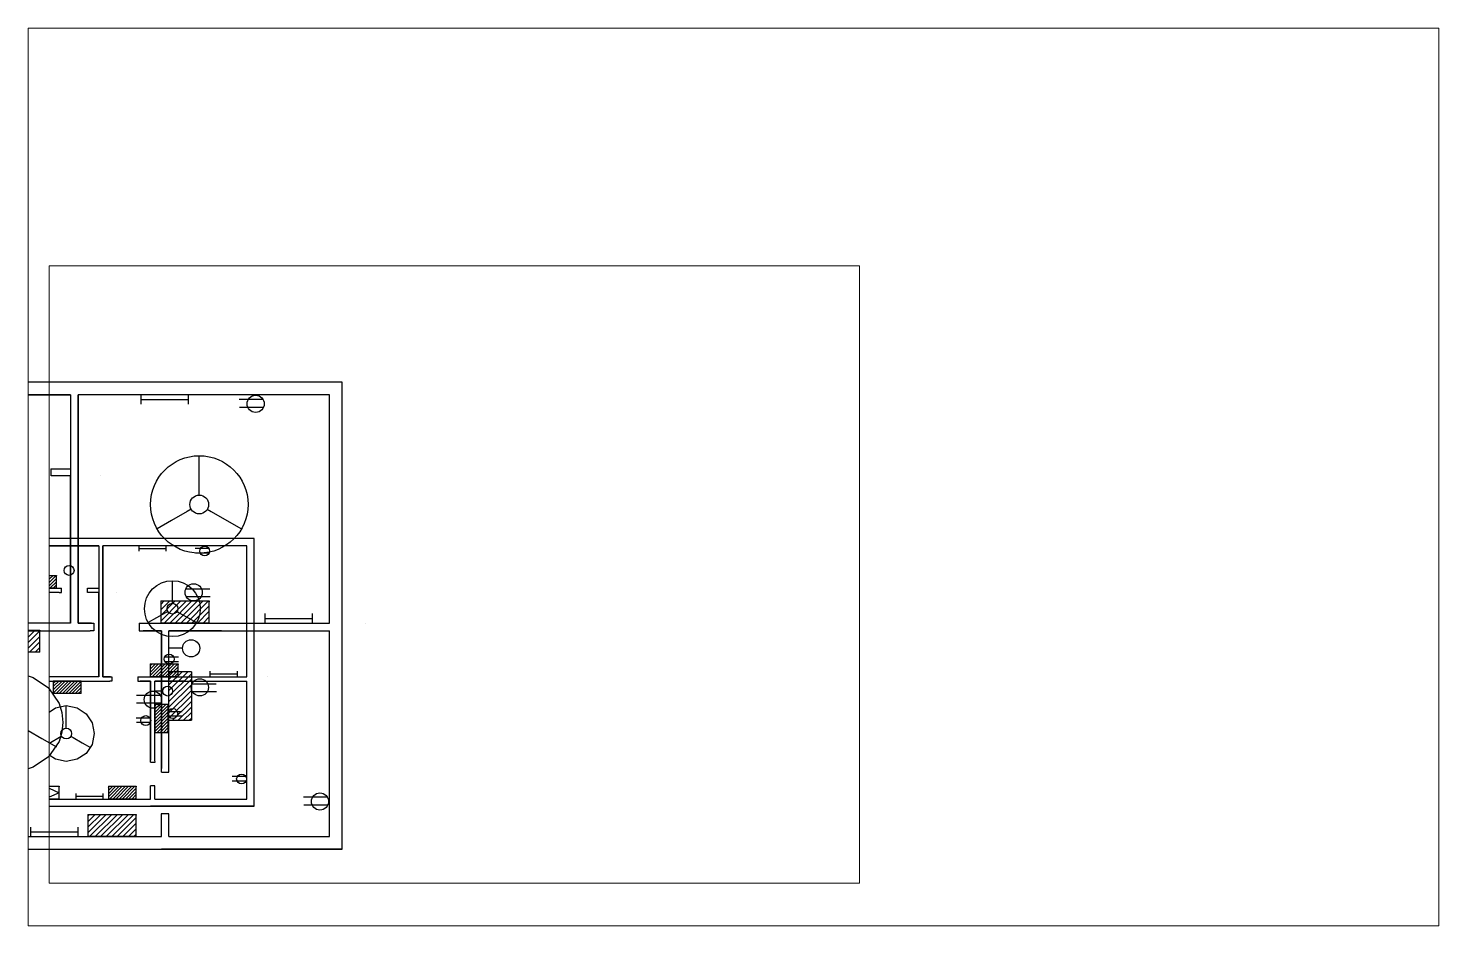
# Paper-space layout 'Layout1' of a CAD drawing. Header units: inches. Extents: x 0.8 to 15.5, y 0.4 to 9.7.
# The model-space entities are those that its viewports show. They can reach past a viewport. Long polylines and large blocks are cut down to what shows.
import ezdxf

# ---------------------------------------------------------------- set-up
doc = ezdxf.new("R2010")
doc.units = ezdxf.units.IN
doc.header["$MEASUREMENT"] = 0
for name, color, linetype in [('dimensions', 1, 'Continuous'), ('hatches', 102, 'Continuous'), ('text', 9, 'Continuous'), ('windows', 40, 'Continuous')]:
    doc.layers.add(name, color=color, linetype=linetype)

msp = doc.modelspace()

# ---------------------------------------------------------------- hatches: boundary and pattern name
at = {"layer": 'Defpoints'}
h = msp.add_hatch(dxfattribs=at)
h.set_pattern_fill('ANSI31', color=0, scale=25, style=0)
h.paths.add_polyline_path([(-97.5, 126.3), (-79.7, 126.3), (-79.7, 164.9), (-97.5, 164.9)])
h.paths.add_polyline_path([(-104.1, 221.3), (-65.4, 221.3), (-65.4, 203.6), (-104.1, 203.6)])
h.paths.add_polyline_path([(-200.3, 180.4), (-200.3, 198.1), (-238.9, 198.1), (-238.9, 180.4)])
h.paths.add_polyline_path([(-162.2, 51.4), (-123.6, 51.4), (-123.6, 33.7), (-162.2, 33.7)])
h.paths.add_polyline_path([(-273.1, 344.3), (-234.5, 344.3), (-234.5, 326.6), (-273.1, 326.6)])

# ---------------------------------------------------------------- linework, layer by layer
for p, q in [((-175.8, 395.6), (-295.8, 395.6)), ((-175.8, 395.6), (-295.8, 395.6)), ((40.3, 395.6), (-175.8, 395.6)), ((-175.8, 385.5), (-175.8, 203.6)), ((-175.8, 385.5), (-175.8, 385.5)), ((-169.8, 385.5), (-169.8, 203.6)), ((-273.1, 344.3), (-234.5, 344.3)), ((-234.5, 326.6), (-234.5, 344.3)), ((-234.5, 344.3), (-234.5, 343.6)), ((-295.8, 326.6), (-227.6, 326.6)), ((-234.5, 326.6), (-273.1, 326.6)), ((-191.5, 326.6), (-175.8, 326.6)), ((-151.7, 320.8), (-151.7, 320.8)), ((-73.4, 305.5), (-73.4, 323.4)), ((-73.4, 305.5), (-73.4, 309.2)), ((-83.1, 292.5), (-95.4, 285.4)), ((-79.9, 294.3), (-83.1, 292.5)), ((-67, 294.3), (-63.8, 292.5)), ((-63.8, 292.5), (-51.4, 285.4)), ((-104.1, 221.3), (-104.1, 203.6)), ((-104.1, 221.3), (-65.4, 221.3)), ((-65.4, 203.6), (-65.4, 221.3)), ((-65.4, 221.3), (-65.4, 220.6)), ((-175.8, 203.6), (-248.9, 203.6)), ((-169.8, 203.6), (-157.3, 203.6)), ((-121.2, 203.6), (30.2, 203.6)), ((-65.4, 203.6), (-104.1, 203.6)), ((59.3, 203.6), (59.3, 203.6)), ((-238.9, 198.1), (-238.9, 180.4)), ((-238.9, 198.1), (-200.3, 198.1)), ((-200.3, 180.4), (-200.3, 198.1)), ((-200.3, 198.1), (-200.3, 197.4)), ((-103.6, 85), (-103.6, 197.6)), ((-97.6, 197.6), (30.2, 197.6)), ((-97.6, 87.5), (-97.6, 197.6)), ((-200.3, 180.4), (-238.9, 180.4)), ((-79.7, 164.9), (-97.5, 164.9)), ((-97.5, 164.9), (-96.7, 164.9)), ((-97.5, 126.3), (-97.5, 164.9)), ((-79.7, 164.9), (-79.7, 126.3)), ((-220.8, 132.1), (-220.8, 149.9)), ((-220.8, 132.1), (-220.8, 135.7)), ((-97.5, 126.3), (-79.7, 126.3)), ((-230.4, 119), (-242.8, 111.9)), ((-227.3, 120.9), (-230.4, 119)), ((-214.3, 120.8), (-211.2, 119)), ((-211.2, 119), (-198.8, 111.9)), ((-269.2, 51.4), (-230.6, 51.4)), ((-230.6, 33.7), (-230.6, 51.4)), ((-230.6, 51.4), (-230.6, 50.7)), ((-162.2, 51.4), (-162.2, 33.7)), ((-162.2, 51.4), (-123.6, 51.4)), ((-123.6, 33.7), (-123.6, 51.4)), ((-123.6, 51.4), (-123.6, 50.7)), ((-103.6, 33.7), (-103.6, 48.8)), ((-97.6, 33.7), (-97.6, 51.9)), ((-230.6, 33.7), (-269.2, 33.7)), ((-123.6, 33.7), (-162.2, 33.7)), ((40.3, 23.6), (-103.6, 23.6))]:
    msp.add_line(p, q)
for points in [[(-338.9, 23.6), (40.3, 23.6), (40.3, 395.6), (-559.7, 395.6), (-559.7, 23.6)], [(-175.8, 385.5), (-295.8, 385.5)], [(30.2, 203.6), (30.2, 385.5), (-169.8, 385.5)], [(-97.6, 33.7), (30.2, 33.7), (30.2, 197.6)], [(-342, 33.7), (-103.6, 33.7)]]:
    msp.add_lwpolyline(points)
for centre in [(-73.4, 298.1), (-220.8, 124.6)]:
    msp.add_circle(centre, 7.48)
at = {"layer": 'Defpoints', "color": 0}
for p, q in [((-119.9, 385.6), (-119.9, 378)), ((-82.3, 385.6), (-82.3, 378)), ((-119.9, 381.8), (-82.3, 381.8)), ((-38, 381.6), (-41.6, 381.6)), ((-22.3, 375.3), (-41.4, 375.3)), ((-22.5, 381.6), (-38, 381.6)), ((-227.6, 320.8), (-227.6, 326.6)), ((-191.3, 320.8), (-191.3, 326.6)), ((-175.8, 326.6), (-175.8, 320.6)), ((-73.4, 323.4), (-73.4, 336.8)), ((-230.6, 320.8), (-227.6, 320.8)), ((-175.8, 320.8), (-191.3, 320.8)), ((-95.4, 285.4), (-107, 278.7)), ((-51.4, 285.4), (-39.8, 278.7)), ((-84.1, 231), (-65, 231)), ((-83.9, 224.8), (-68.4, 224.8)), ((-68.4, 224.8), (-64.7, 224.8)), ((-248.9, 203.6), (-248.9, 197.6)), ((-157.3, 203.6), (-157.3, 197.6)), ((-121.2, 203.6), (-121.2, 197.6)), ((-21.3, 211.2), (-21.3, 203.6)), ((-21.3, 207.4), (16.4, 207.4)), ((16.4, 211.2), (16.4, 203.6)), ((-248.9, 197.6), (-245.7, 197.6)), ((-157.3, 197.6), (-160.2, 197.6)), ((-121.2, 197.6), (-118, 197.6)), ((-118.2, 197.6), (-110.9, 197.6)), ((-86.7, 183.6), (-97.5, 183.6)), ((-220.8, 149.9), (-220.8, 163.4)), ((-119.9, 146.1), (-123.5, 146.1)), ((-104.4, 146.1), (-119.9, 146.1)), ((-79.1, 155.4), (-60, 155.4)), ((-78.9, 149.1), (-63.4, 149.1)), ((-63.4, 149.1), (-59.8, 149.1)), ((-104.2, 139.8), (-123.3, 139.8)), ((-242.8, 111.9), (-254.4, 105.2)), ((-198.8, 111.9), (-187.2, 105.2)), ((-103.6, 85), (-97.5, 85)), ((-97.5, 85), (-97.6, 87.5)), ((13.2, 65), (9.6, 65)), ((28.9, 58.7), (9.8, 58.7)), ((28.7, 65), (13.2, 65)), ((-269.2, 42.5), (-249.9, 51.4)), ((-249.9, 51.4), (-230.6, 42.5)), ((-97.6, 51.9), (-103.7, 51.9)), ((-103.6, 48.8), (-103.6, 51.9)), ((-249.9, 33.7), (-269.2, 42.5)), ((-230.6, 42.5), (-249.9, 33.7)), ((-207.7, 41.3), (-207.7, 33.7)), ((-207.7, 37.5), (-170.1, 37.5)), ((-170.1, 41.3), (-170.1, 33.7))]:
    msp.add_line(p, q, dxfattribs=at)
for centre, radius in [((-28.5, 378.2), 6.83), ((-216.9, 351.2), 6.83), ((-73.4, 298.1), 38.8), ((-77.9, 228.1), 6.83), ((-79.9, 183.6), 6.83), ((-220.8, 124.6), 38.8), ((-72.9, 152.5), 6.83), ((-110.4, 142.7), 6.83), ((22.7, 61.6), 6.83)]:
    msp.add_circle(centre, radius, dxfattribs=at)
at = {"layer": 'dimensions', "color": 0}
for p, q in [((-295.8, 385.5), (-175.8, 385.5)), ((-175.8, 385.5), (-175.8, 326.6)), ((-169.8, 203.6), (-169.8, 385.5)), ((-175.8, 326.6), (-175.8, 326.6)), ((-230.6, 320.8), (-297.4, 320.8)), ((-175.8, 203.6), (-175.8, 320.8)), ((-175.8, 320.8), (-175.8, 320.8)), ((-159.2, 203.6), (-169.8, 203.6))]:
    msp.add_line(p, q, dxfattribs=at)
at = {"layer": 'hatches', "color": 0}
for p, q in [((-169.8, 203.6), (-159.6, 203.6)), ((-245.7, 197.6), (-160.2, 197.6)), ((-103.6, 197.6), (-118.2, 197.6)), ((-118, 197.6), (-103.6, 197.6)), ((-103.6, 197.6), (-103.6, 87.9)), ((-55.7, 197.6), (-97.6, 197.6)), ((-103.6, 87.9), (-103.6, 88))]:
    msp.add_line(p, q, dxfattribs=at)
at = {"layer": 'windows', "color": 0}
for p, q in [((-175.8, 197.6), (-160.2, 197.6)), ((-118.2, 197.6), (-103.6, 197.6))]:
    msp.add_line(p, q, dxfattribs=at)

psp = doc.layouts.get("Layout1")

# ---------------------------------------------------------------- viewports
at = {"layer": 'text', "color": 1}
psp.add_viewport(center=(8.143, 5.011), size=(14.622, 9.30423), view_center_point=(351.916, 319.951), view_height=714.60472, status=3, dxfattribs=at)
psp.add_viewport(center=(5.25, 4), size=(8.4, 6.4), view_center_point=(318.315, 345.512), view_height=857.59372, dxfattribs=at)

doc.saveas('drawing.dxf')
